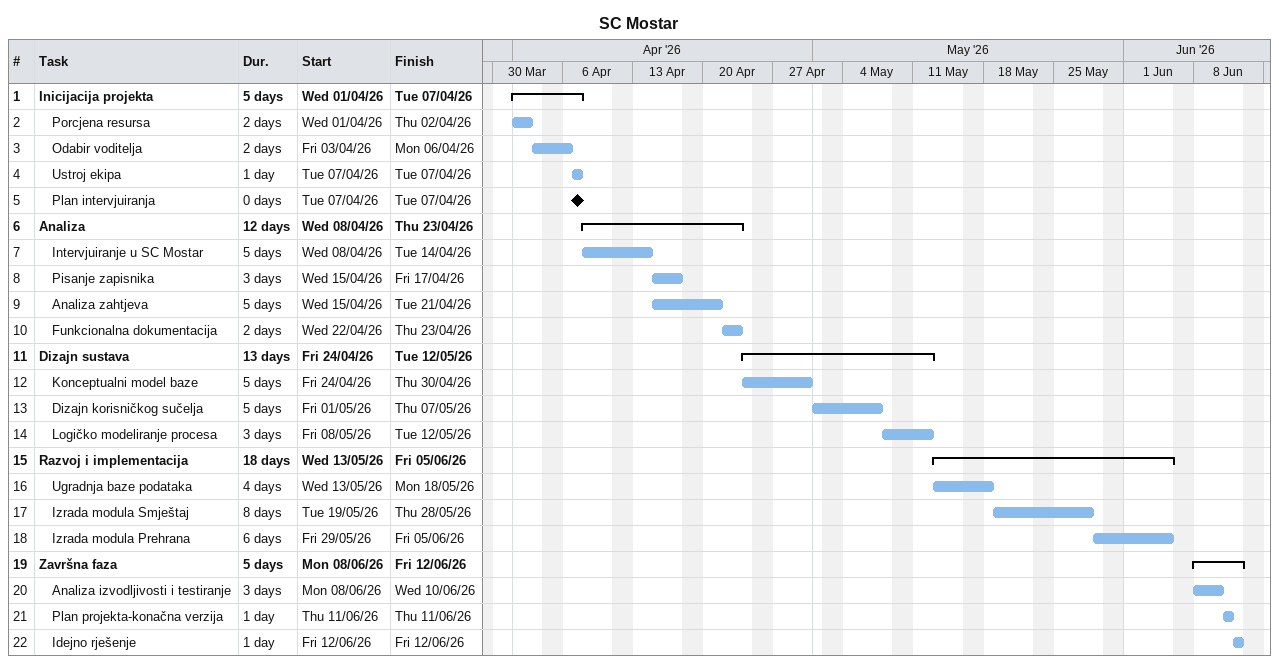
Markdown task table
SC Mostar

| ID | Level | Task | Duration | Start | Finish |
|---|---|---|---|---|---|
| 1 | 1 | **Inicijacija projekta** | 5d | 2026-04-01 | 2026-04-07 |
| 2 | 2 | Porcjena resursa | 2d | 2026-04-01 | 2026-04-02 |
| 3 | 2 | Odabir voditelja | 2d | 2026-04-03 | 2026-04-06 |
| 4 | 2 | Ustroj ekipa | 1d | 2026-04-07 | 2026-04-07 |
| 5 | 2 | Plan intervjuiranja | 0d | 2026-04-07 | 2026-04-07 |
| 6 | 1 | **Analiza** | 12d | 2026-04-08 | 2026-04-23 |
| 7 | 2 | Intervjuiranje u SC Mostar | 5d | 2026-04-08 | 2026-04-14 |
| 8 | 2 | Pisanje zapisnika | 3d | 2026-04-15 | 2026-04-17 |
| 9 | 2 | Analiza zahtjeva | 5d | 2026-04-15 | 2026-04-21 |
| 10 | 2 | Funkcionalna dokumentacija | 2d | 2026-04-22 | 2026-04-23 |
| 11 | 1 | **Dizajn sustava** | 13d | 2026-04-24 | 2026-05-12 |
| 12 | 2 | Konceptualni model baze | 5d | 2026-04-24 | 2026-04-30 |
| 13 | 2 | Dizajn korisničkog sučelja | 5d | 2026-05-01 | 2026-05-07 |
| 14 | 2 | Logičko modeliranje procesa | 3d | 2026-05-08 | 2026-05-12 |
| 15 | 1 | **Razvoj i implementacija** | 18d | 2026-05-13 | 2026-06-05 |
| 16 | 2 | Ugradnja baze podataka | 4d | 2026-05-13 | 2026-05-18 |
| 17 | 2 | Izrada modula Smještaj | 8d | 2026-05-19 | 2026-05-28 |
| 18 | 2 | Izrada modula Prehrana | 6d | 2026-05-29 | 2026-06-05 |
| 19 | 1 | **Završna faza** | 5d | 2026-06-08 | 2026-06-12 |
| 20 | 2 | Analiza izvodljivosti i testiranje | 3d | 2026-06-08 | 2026-06-10 |
| 21 | 2 | Plan projekta-konačna verzija | 1d | 2026-06-11 | 2026-06-11 |
| 22 | 2 | Idejno rješenje | 1d | 2026-06-12 | 2026-06-12 |
